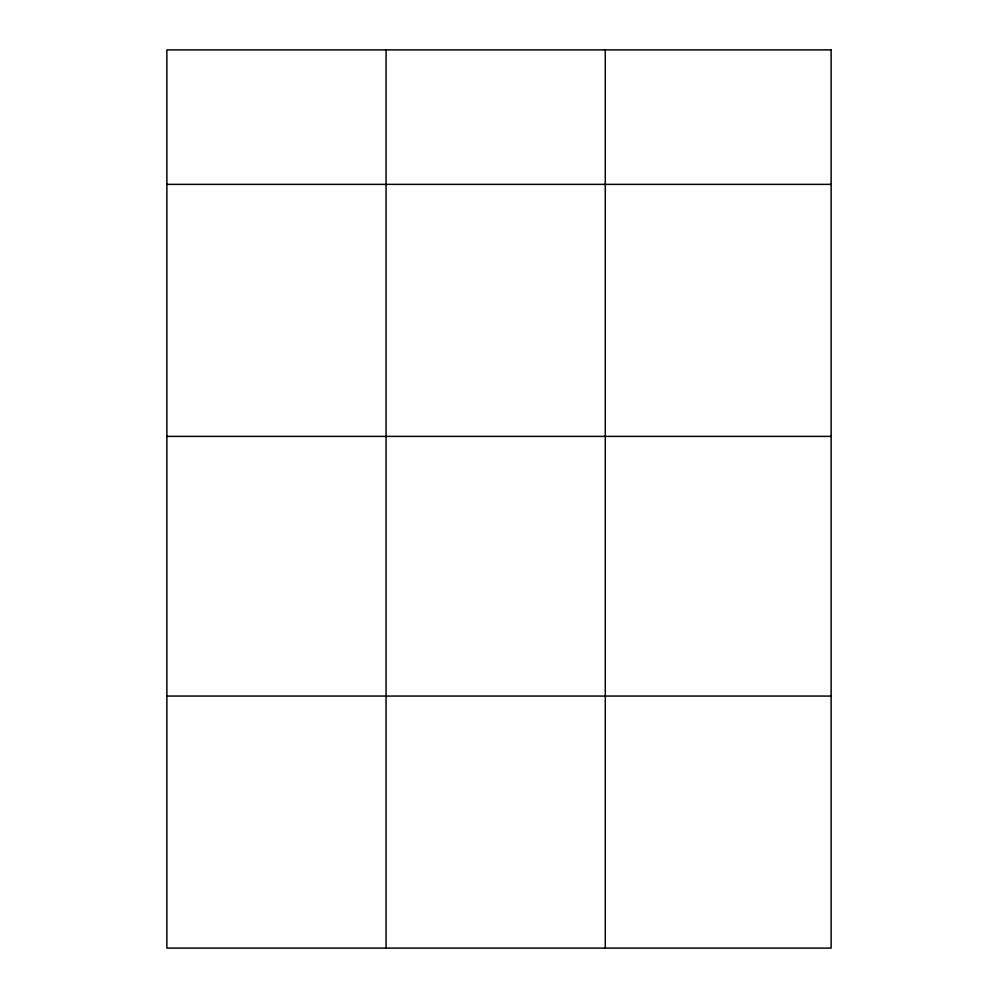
<?xml version="1.0" encoding="UTF-8"?>
<svg xmlns="http://www.w3.org/2000/svg" width="998" height="998" viewBox="0 0 998 998"><rect width="100%" height="100%" fill="white"/><g stroke="black" fill="none" stroke-linecap="round" stroke-linejoin="round"><path stroke-width="1.5" d="M166.866 184.368L831.134 184.368M166.866 436.4L831.134 436.4M166.866 696.068L831.134 696.068M605.287 49.9L605.287 948.1M386.076 49.9L386.076 948.1M831.134 49.9L166.866 49.9L166.866 948.1L831.134 948.1L831.134 49.9"/></g></svg>
